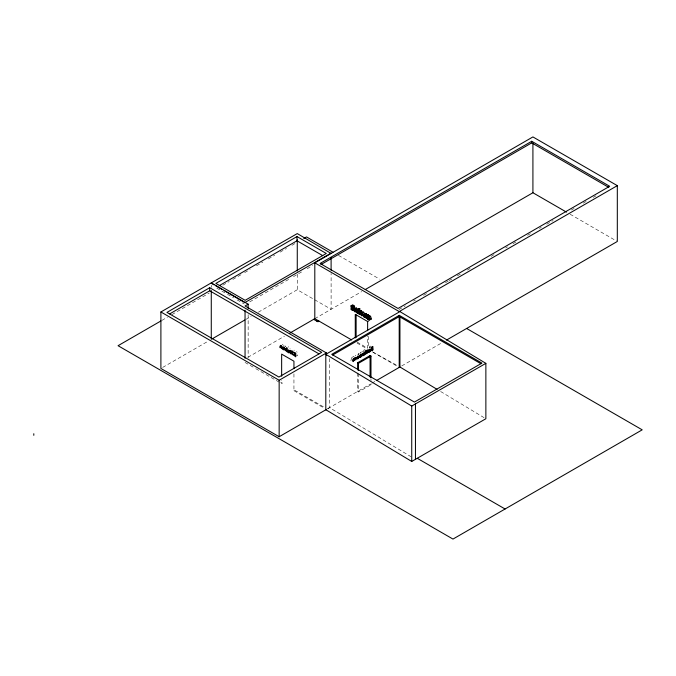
<?xml version="1.0" encoding="UTF-8"?>
<svg xmlns="http://www.w3.org/2000/svg" width="676" height="676" viewBox="0 0 676 676"><rect width="100%" height="100%" fill="white"/><g stroke="black" fill="none" stroke-linecap="round" stroke-linejoin="round"><path stroke-width="0.51" stroke-dasharray="3.38 2.54" d="M358.145 354.858L358.272 354.368M357.798 354.723L359.083 353.371M362.978 351.579L363.358 351.131M362.649 351.545L363.401 350.852M358.365 354.148L359.074 353.607M355.322 355.872L355.838 355.246M351.579 357.722L350.912 360.739M370.118 346.205L370.076 347.599M369.806 348.123L370.254 347.76M284.799 346.23L285.416 346.408M369.611 348.047L369.721 347.802A1.107 0.634 -60 0 1 369.341 347.574L370.152 345.977M353.295 356.666L351.926 357.452M161.927 320.382L167.411 317.213M171.974 314.585L209.239 293.063M222.869 285.196L229.232 281.52M232.865 279.425L241.045 274.701M244.687 272.605L250.137 269.454M256.5 265.778L262.863 262.111M268.313 258.959L274.676 255.283M280.126 252.14L286.489 248.464M291.947 245.312L295.581 243.216M249.723 301.893L264.308 293.477M265.22 292.945L289.827 278.74M293.477 276.636L302.586 271.372M307.149 268.735L312.616 265.584M162.696 367.414L208.58 340.932M245.675 319.511L251.1 316.376M258.342 312.194L297.271 289.725L313.732 299.231M247.855 357.325L284.419 336.217M314.805 318.675L361.668 291.618M398.967 309.54L405.346 305.848M413.56 301.107L415.385 300.06M423.59 295.319L427.24 293.215M435.454 288.475L438.183 286.894M445.484 282.678L448.222 281.098M449.134 280.574L451.872 278.994M457.339 275.833L460.99 273.729M467.378 270.037L470.116 268.457M491.089 256.348L495.652 253.711M505.69 247.923L507.507 246.867M512.983 243.706L516.633 241.602M527.576 235.282L530.314 233.702M539.44 228.437L541.265 227.381M546.732 224.221L553.12 220.537M571.364 210.008L574.101 208.428M583.219 203.155L587.782 200.527M593.249 197.367L595.987 195.786M293.942 373.836L293.942 390.677L294.728 390.221L324.463 407.391M354.114 356.227L353.472 356.582M361.238 352.111L361.761 351.951M327.987 408.541L370.076 384.238L370.98 384.762L370.98 381.686M371.885 383.191L375.51 381.103M401.747 365.927L441.065 343.256M357.604 373L357.604 391.438L358.508 391.962L370.98 384.762M327.167 408.955L329.533 407.645L410.932 456.672M360.739 352.695L360.19 353.176L360.891 352.45M294.077 350.658L294.077 350.075M364.271 349.188L363.958 350.852M284.697 345.875L285.162 346.019A1.521 0.879 60 0 1 285.762 346.551M289.81 348.791L290.249 348.951M372.29 351.74L398.071 365.969M570.121 214.224L616.411 240.943M338.482 255.393L379.616 279.137M314.644 299.755L331.105 309.262L331.105 273.45M357.004 342.048L367.6 348.165L367.626 335.845M357.038 343.053L365.86 348.148M373.093 352.323L398.299 366.874M216.768 288.128L226.528 293.764M227.415 294.28L233.626 297.863M237.175 299.916L244.273 304.014M288.39 346.627L288.77 347.185M296.46 351.579L297.153 352.188M296.46 355.23L297.482 355.821L297.17 354.824M280.641 382.092L282.433 383.123L281.647 383.579L281.647 380.419M245.05 362.446L254.869 368.116M255.756 368.631L279.864 382.548M293.942 390.677L324.565 408.355M440.642 391.505L484.058 417.65M283.557 345.461L283.033 344.988M370.98 378.619L370.98 380.664M368.479 336.378L368.479 347.65M358.508 373.524L358.508 391.962M329.533 358.525L329.533 407.645M297.271 274.135L297.271 289.725M248.143 314.636L248.143 357.519M211.275 285.314L211.275 287.393M282.272 344.363A1.377 0.794 60 0 1 282.847 344.777"/><path stroke-width="1.01" d="M359.412 311.568L359.193 309.836M351.647 308.087C353.134 308.138 353.252 311.104 351.63 309.633L351.647 308.087L353.354 307.098M360.68 312.312L360.646 312.76M357.908 309.54L357.469 310.614A1.572 0.904 60 0 0 356.598 310.25C354.427 311.644 358.593 314.112 358.069 313.36L358.086 309.701L359.793 308.712L359.793 311.205M359.336 314.095L361.33 313.25L359.624 314.239L359.488 312.337L362.091 311.442L361.373 311.011L359.353 312.185L358.677 311.433L358.99 311.805L361.035 310.681L361.06 311.205M368.428 317.348C365.885 320.466 365.564 315.16 368.158 315.269A1.039 0.6 60 0 1 368.53 315.253L368.665 315.32M369.78 318.134L367.795 318.971L367.778 317.036L369.485 316.055M367.778 317.036C369.856 317.01 367.659 320.145 369.442 320.12L371.149 318.92L369.164 319.765L368.775 317.162L365.775 315.751L368.141 314.788L366.451 316.055M369.164 319.765L370.87 318.776C371.69 316.706 369.459 314.332 367.71 316.816M358.99 311.805L358.711 313.926L359.624 314.45L361.33 313.461L360.418 312.937M360.68 311.146L360.384 310.656L358.677 311.644M366.096 315.912L365.817 318.024L366.722 318.548L368.428 317.559M367.786 315.244L367.49 314.762L365.775 315.751M353.354 305.949L353.683 305.645L354.334 306.515M362.328 312.819L363.139 311.915L364.516 313.613A1.842 1.065 60 0 1 364.516 314.332M355.356 308.738L355.669 307.969A1.496 0.862 60 0 1 356.472 308.019L357.376 309.667M355.829 308.594L356.48 308.222L356.962 309.245M364.955 313.96L366.029 313.537L367.11 315.109A1.842 1.065 60 0 1 367.144 315.481M362.818 312.54L363.147 312.143L363.84 312.675M365.412 314.036L366.029 313.732L366.654 314.864M359.353 312.185C360.224 311.214 360.663 313.537 359.987 312.295M371.749 348.723L370.744 350.236A1.149 0.668 -60 0 0 371.048 350.81L373.135 349.881L372.806 346.619C373.701 345.867 370.38 347.354 371.048 348.562A1.107 0.634 -60 0 0 371.428 348.782L371.749 348.715M325.807 409.707L411.735 461.454L485.867 418.74L485.867 363.35L399.938 311.602L325.807 354.317L325.807 409.707L326.432 409.436L279.154 436.73L160.896 368.454L160.896 311.974L211.275 282.889L248.143 304.175L248.143 308.357M211.275 282.889L297.271 233.592L331.105 253.432M297.001 236.566L215.881 283.405L245.16 300.313L326.288 253.475L297.001 236.566L297.001 240.783L219.523 285.509M209.721 287.706L166.947 312.405L278.918 377.056L321.691 352.357L209.721 287.706L209.721 290.79L318.962 353.861M169.676 313.909L209.721 290.79M161.015 320.906L118.055 345.706L452.979 539.076L642.2 429.835L466.651 328.485M303.761 238.493L306.49 236.921L332.998 252.224M331.105 253.128L245.109 302.425M248.143 304.175L245.05 305.966L326.432 352.948L326.432 355.044M531.716 141.276L320.103 263.454L398.054 308.459L609.676 186.28L531.716 141.276L531.716 142.881L321.007 264.527M212.179 338.845L244.771 320.035M289.903 333.048L314.805 318.675L351.647 339.943M365.268 289.539L532.916 192.744L566.496 212.129M313.672 319.325L316.698 321.075L317.838 320.424M319.064 321.134L317.957 321.768L316.698 321.075M350.954 305.865L352.661 304.876L354.308 305.941L354.697 307.166A1.082 0.625 60 0 1 354.325 307.386L352.306 308.315L353.295 309.794A1.124 0.651 60 0 1 352.999 310.36L350.954 309.447L351.275 306.253C350.388 305.518 353.641 306.972 352.99 308.146A1.082 0.625 60 0 1 352.618 308.374M350.954 306.084L352.982 305.265M351.63 309.633L353.337 308.645M357.722 309.819L357.41 309.447L359.117 308.459L359.793 308.712M355.669 310.656L354.765 309.008A1.496 0.862 60 0 0 353.962 308.949L353.793 310.529L354.731 311.712A1.741 1.006 60 0 0 355.5 311.83L354.385 311.053L354.106 309.785L355.669 310.656L359.117 308.678L359.176 309.625M358.677 311.433L360.384 310.445L361.035 310.681M359.201 311.594L360.908 310.605M359.353 312.489L361.694 311.315M365.775 315.531L367.49 314.543L368.141 314.788M366.443 318.193L368.15 317.205M367.795 318.971L369.502 317.99M366.451 316.258A1.039 0.6 60 0 1 366.823 316.241C368.361 316.976 366.316 319.216 368.074 319.325L369.78 318.345M368.538 319.596L370.245 318.607L371.149 319.131M355.272 337.932L355.272 314.365L367.626 321.497L368.479 321.007M160.896 311.974L279.154 380.25L326.432 352.948M617.315 185.646L399.203 311.568L314.805 262.846L532.916 136.924L617.315 185.646L617.315 241.467L446.498 340.087M399.262 315.354L331.73 354.334L414.422 402.076L481.946 363.088L399.262 315.354L399.262 316.562L481.033 363.781M332.643 355.027L399.262 316.562M357.604 369.924L357.604 362.759L370.076 355.559L370.98 356.083L370.98 377.588M357.604 362.759L358.508 363.282L370.98 356.083M376.414 380.58L399.938 366.992L399.938 316.833M325.807 354.317L411.735 406.056L485.867 363.35M368.158 315.067L369.417 315.836M357.41 309.447L358.086 309.701M399.913 366.983L437.026 389.325M531.716 142.881L608.763 187.362M297.001 240.783L322.739 255.638M211.275 283.236L214.022 284.824M215.847 285.88L222.252 289.573M224.077 290.629L244.197 302.248M417.303 458.32L505.082 509.003M354.013 307.326L355.001 308.805A1.124 0.651 60 0 1 354.968 309.076M356.548 310.521L355.99 309.853M353.81 307.343L354.359 307.85M370.127 316.191L370.473 316.867M368.783 315.405L369.121 316.081M364.06 313.368L364.102 313.875M532.916 143.236L532.916 192.744M415.453 404.003L415.453 459.393M411.735 406.056L411.735 461.454M399.203 315.785L399.203 367.398M370.076 355.559L370.076 377.064M367.626 321.497L367.626 330.725M358.508 363.282L358.508 370.448M356.125 314.898L356.125 337.442M331.105 257.649L331.105 270.29M314.805 262.541L314.805 318.675M297.271 239.828L297.271 271.008M293.942 368.581L293.942 361.212L281.647 354.114L281.647 376.211M279.154 380.25L279.154 436.73M245.05 310.149L245.05 358.263M211.275 290.519L211.275 339.369M33.8 433.722L33.8 435.319M356.7 310.833A1.741 1.006 60 0 1 356.438 310.723M357.714 311.087C358.322 316.444 354.63 308.797 357.714 311.087M285.196 349.179C285.196 352.204 285.559 350.413 286.083 348.799C286.844 351.74 287.435 354.114 287.063 348.174L286.683 347.616L286.683 349.213L285.61 348.317L285.196 349.179M362.911 353.937L362.64 355.939L363.57 355.399L363.603 352.855L361.846 354.03L362.911 353.937M364.178 353.523C364.001 359.945 365.513 346.281 365.403 354.342C366.831 354.249 366.51 349.678 365.8 350.168C366.688 352.128 363.857 351.571 364.178 353.523M355.669 357.79C354.959 363.544 357.469 356.024 355.517 357.536C354.148 358.153 352.264 358.88 352.88 361.018C353.81 363.249 352.424 358.5 354.308 358.584C354.266 362.775 354.469 359.624 355.289 357.773A1.065 0.617 -60 0 1 355.669 357.79M369.037 351.452C369.535 352.737 370.718 349.872 369.028 350.971L369.037 351.452M281.478 346.467C280.76 349.002 282.678 349.771 281.85 346.442L281.14 345.766A1.377 0.794 60 0 0 280.565 345.351C278.74 347.717 280.76 349.12 281.055 345.909A1.124 0.651 60 0 1 281.478 346.467M284.131 348.579C284.511 350.819 282.086 348.132 282.712 349.019A1.783 1.031 60 0 0 283.498 349.805L284.452 349.703L284.283 347.895A1.521 0.879 60 0 0 283.455 346.999C281.858 346.484 282.855 348.74 284.131 348.579M368.657 350.506L368.665 352.264C367.719 352.602 370.676 351.993 370.397 350.776C369.62 350.396 368.302 350.768 369.485 349.484C371.285 350.109 368.91 348.301 368.657 350.506M358.517 356.928C357.384 361.787 356.742 354.241 358.517 356.928M361.161 355.399C360.029 360.257 359.395 352.711 361.161 355.399M367.398 352.247C365.572 354.63 368.826 352.83 367.786 350.574C368.792 350.362 366.738 349.137 367.389 350.582L366.629 351.224L367.389 350.802L367.398 352.247M290.824 353.007C288.897 353.252 292.125 355.246 291.212 351.782L290.967 350.692L290.815 351.334L290.055 350.895L290.815 351.545L290.824 353.007M371.192 349.796L371.394 350.481L372.442 350.075L372.425 348.495L371.192 349.796M371.428 347.903L371.673 348.588L372.425 348.284L372.366 346.949L371.428 347.903M289.26 351.655C289.387 353.928 286.776 350.396 288.086 352.297A1.58 0.913 60 0 0 288.897 352.88C291.669 350.582 285.525 348.174 289.26 351.655M351.664 306.642L351.647 307.884C352.965 309.076 352.813 306.27 351.664 306.642M362.395 314.855C360.671 317.475 361.339 310.107 362.395 314.855M358.981 356.81L358.415 358.297A1.665 0.963 -60 0 1 357.536 358.914L356.852 358.643A1.884 1.09 -60 0 1 356.742 357.621L358.145 355.889L358.981 356.81M364.989 316.351C363.265 318.971 363.925 311.602 364.989 316.351M361.626 355.28L361.06 356.767A1.665 0.963 -60 0 1 360.19 357.393L359.505 357.114A1.884 1.09 -60 0 1 359.387 356.091L360.79 354.359L361.626 355.28M360.654 313.444L361.17 315.261A1.631 0.938 60 0 0 362.023 315.869L362.691 315.599A1.842 1.065 60 0 0 362.809 314.602L361.728 313.022L360.654 313.444M363.249 314.94L363.756 316.757A1.631 0.938 60 0 0 364.618 317.365L365.285 317.095A1.842 1.065 60 0 0 365.403 316.098L364.322 314.526L363.249 314.94M282.999 347.413L284.114 348.351L283.709 347.396L282.999 347.413M292.049 351.047L292.446 351.621L292.049 351.047M354.199 309.295C355.137 311.594 355.677 308.695 354.199 309.295M294.499 354.714C291.39 356.362 295.175 354.376 294.052 353.041C292.438 350.633 294.533 352.416 294.728 354.216L294.753 352.559L295.767 353.151L295.767 356.81L294.753 356.218L295.066 354.621L294.499 354.714M292.201 352.086C291.043 354.444 293.291 356.463 292.446 352.559L292.201 352.086"/></g></svg>
